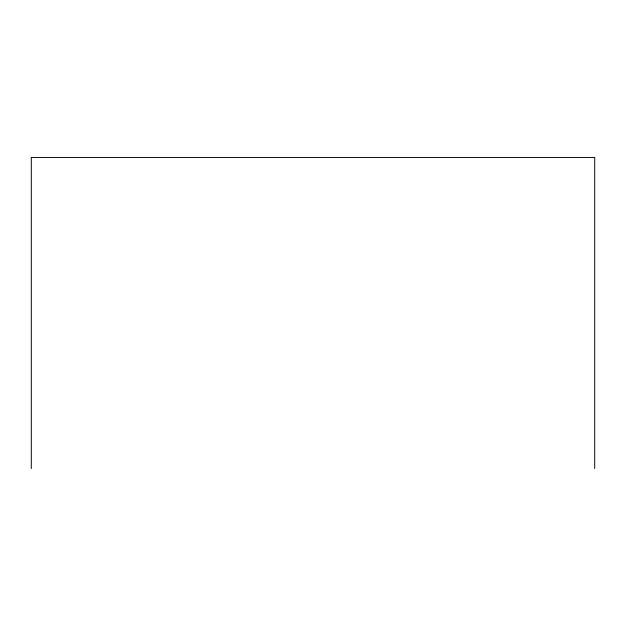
<?xml version="1.0" encoding="UTF-8"?>
<svg xmlns="http://www.w3.org/2000/svg" width="626" height="626" viewBox="0 0 626 626"><rect width="100%" height="100%" fill="white"/><g stroke="black" fill="none" stroke-linecap="round" stroke-linejoin="round"><path stroke-width="0.94" d="M594.7 468.545L594.7 157.455L31.3 157.455L31.3 468.545"/></g></svg>
